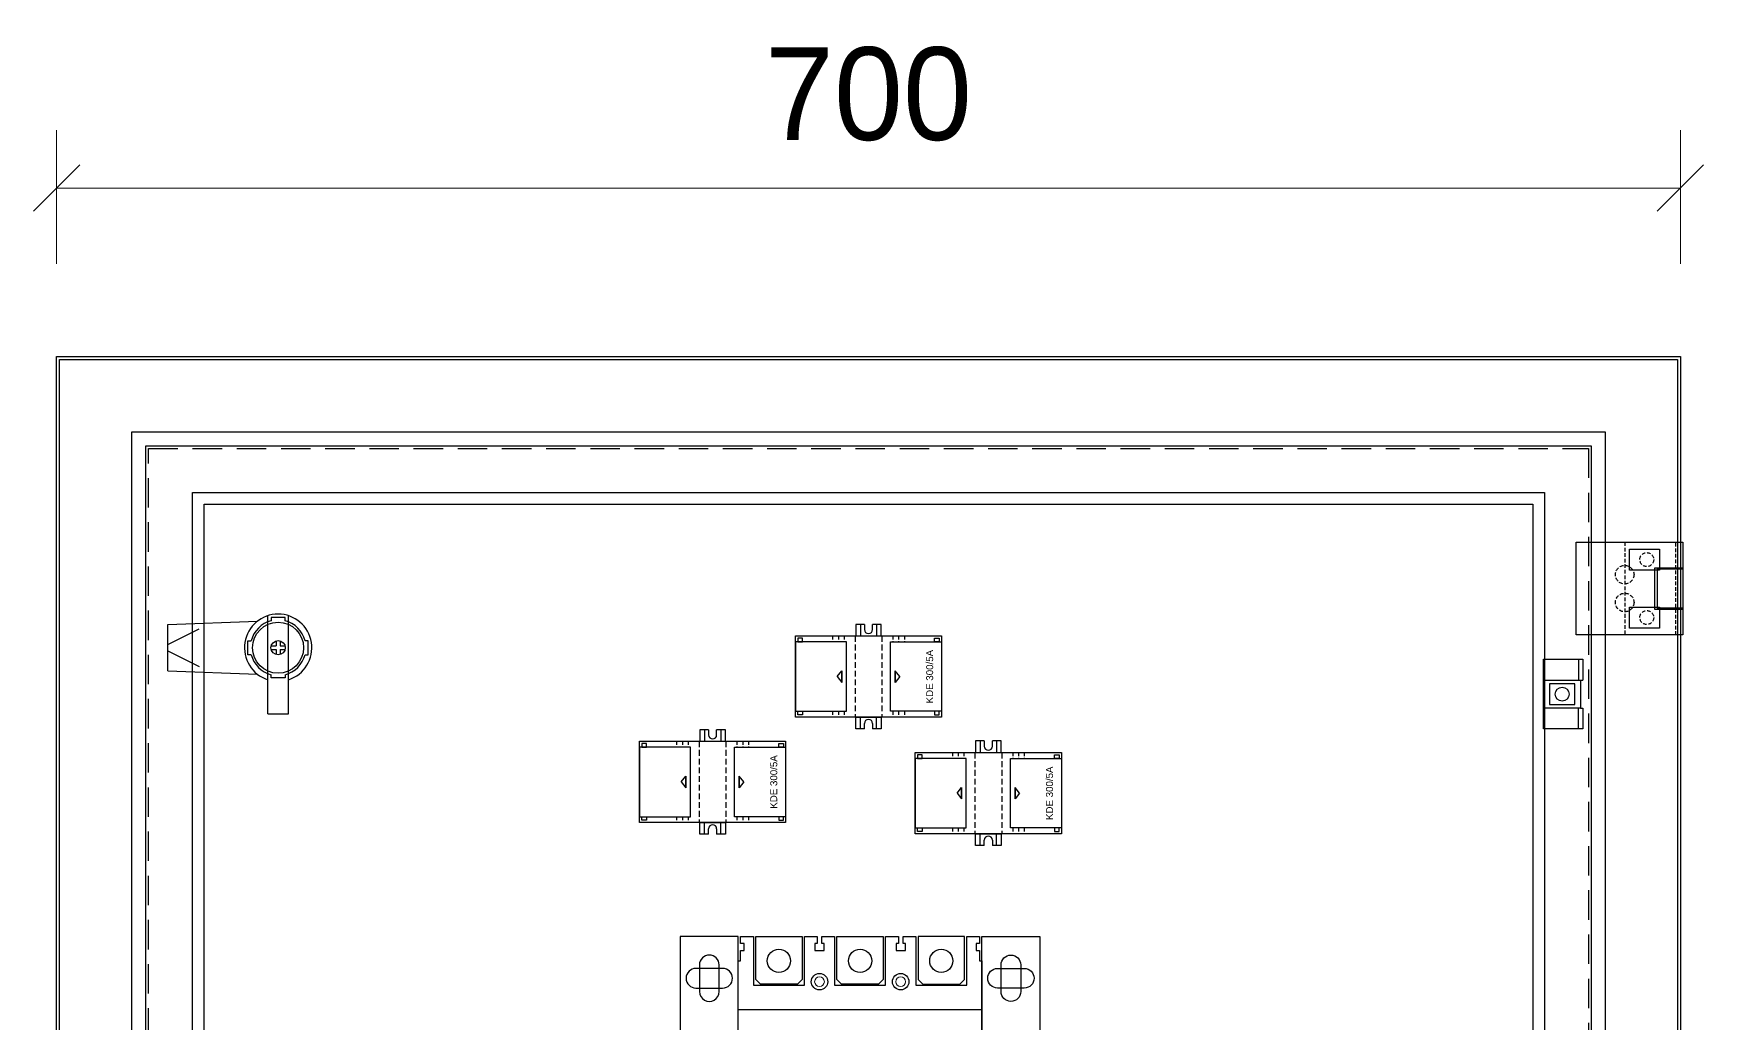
# Model space of a CAD drawing. Header units: millimetres. Extents: x 0 to 4277, y 0 to 3024.
# Drawn here: x 1644 to 2364, y 1940 to 2367 of the extents above; entities that cross this region are included whole.
import ezdxf
from ezdxf.enums import TextEntityAlignment as Align

# ---------------------------------------------------------------- set-up
doc = ezdxf.new("R2010")
doc.units = ezdxf.units.MM
for name, pattern in [('ASVLTYPE', [0.75, 0.5, -0.25]), ('HIDDEN2', [4.7625, 3.175, -1.5875]), ('HIDDENX2', [19.05, 12.7, -6.35])]:
    doc.linetypes.add(name, pattern=pattern)
for name, color, linetype in [('CNC', 7, 'Continuous'), ('DIM', 253, 'Continuous'), ('HEATER', 1, 'Continuous')]:
    doc.layers.add(name, color=color, linetype=linetype)
doc.layers.add('hw_Continuous', color=3, linetype='Continuous', lineweight=13)
doc.layers.add('hw_Text', color=7, linetype='Continuous', lineweight=13)
doc.styles.add('WD_IEC', font='isocp2.shx')
doc.dimstyles.new('Dim-40', dxfattribs={"dimtxt": 40, "dimasz": 20, "dimexe": 25, "dimexo": 40, "dimgap": 20, "dimtad": 1, "dimdec": 0, "dimtxsty": 'Standard', "dimblk": 'OBLIQUE', "dimcen": 15, "dimclrd": 5, "dimclre": 5, "dimclrt": 3, "dimazin": 3, "dimtfac": 1, "dimtdec": 0, "dimtmove": 0, "dimatfit": 3, "dimldrblk": 'ARCHTICK', "dimlwd": 9, "dimlwe": 9})

# ---------------------------------------------------------------- blocks, each defined once
blk = doc.blocks.new('HL044-1.3-C')
at = {"color": 1, "linetype": 'HIDDEN2', "ltscale": 0.5}
for p, q in [((-25, 40), (-25, 0)), ((-3, 0), (-3, 40))]:
    blk.add_line(p, q, dxfattribs=at)
at = {"color": 1}
for p, q in [((-12, 29), (0, 29)), ((-12, 11), (-12, 29)), ((-11, 28.5), (0, 28.5)), ((-11, 28.5), (-11, 11.5)), ((0, 11), (-12, 11)), ((0, 11.5), (-11, 11.5))]:
    blk.add_line(p, q, dxfattribs=at)
blk.add_lwpolyline([(-46, 40), (0, 40), (0, 0), (-46, 0)], close=True, dxfattribs=at)
at = {"color": 1, "linetype": 'HIDDEN2', "ltscale": 0.5}
for centre, radius in [((-25, 26), 4), ((-15.5, 32.5), 3), ((-25, 14), 4), ((-15.5, 7.5), 3)]:
    blk.add_circle(centre, radius, dxfattribs=at)
blk = doc.blocks.new('SDGFGHGHG')
at = {"layer": 'HEATER'}
for p, q in [((860892.94, 570780.52), (860931.57, 570781.99)), ((860892.94, 570760.52), (860892.94, 570780.52)), ((860935.94, 570742.02), (860935.94, 570784.31)), ((860944.94, 570742.02), (860944.94, 570784.31)), ((860892.94, 570771.9), (860906.33, 570778.66)), ((860939.54, 570773.47), (860939.54, 570771.28)), ((860941.34, 570773.47), (860941.34, 570771.28)), ((860892.94, 570769.15), (860906.33, 570762.38)), ((860937.46, 570771.28), (860939.54, 570771.28)), ((860937.46, 570769.77), (860939.54, 570769.77)), ((860939.54, 570769.77), (860939.54, 570767.58)), ((860941.34, 570771.28), (860943.43, 570771.28)), ((860941.34, 570769.77), (860941.34, 570767.58)), ((860941.34, 570769.77), (860943.43, 570769.77)), ((860892.94, 570760.52), (860931.57, 570759.05)), ((860935.94, 570742.02), (860944.94, 570742.02))]:
    blk.add_line(p, q, dxfattribs=at)
blk.add_circle((860940.44, 570770.52), 3.08, dxfattribs=at)
blk.add_arc((860940.44, 570770.52), 14.5, 288.08001, 251.91999, dxfattribs=at)
blk = doc.blocks.new('SĐFHGGH')
at = {"layer": 'HEATER'}
for points in [[(860943.44, 570717.03), (860943.44, 570718.41), (860937.44, 570718.41), (860937.44, 570717.03)], [(860928.83, 570702.41), (860927.44, 570702.41), (860927.44, 570708.41), (860928.83, 570708.41)], [(860952.06, 570702.41), (860953.44, 570702.41), (860953.44, 570708.41), (860952.06, 570708.41)], [(860943.44, 570693.79), (860943.44, 570692.41), (860937.44, 570692.41), (860937.44, 570693.79)]]:
    blk.add_lwpolyline(points, dxfattribs=at)
for start, end in [(104.47751, 165.52249), (14.47751, 75.52249), (194.47751, 255.52249), (284.47751, 345.52249)]:
    blk.add_arc((860940.44, 570705.41), 12, start, end, dxfattribs=at)
blk = doc.blocks.new('MS722')
for name, p in [('SDGFGHGHG', (-860940.44, -570770.52)), ('SĐFHGGH', (-860940.44, -570705.41))]:
    blk.add_blockref(name, p)
blk = doc.blocks.new('HL003-2-2')
at = {"color": 1}
for p, q in [((15, 21), (15, 12)), ((16, 12), (17, 12)), ((15, -9), (15, 0)), ((16, 0), (17, 0))]:
    blk.add_line(p, q, dxfattribs=at)
blk.add_lwpolyline([(17, 0), (17, -9), (0, -9), (0, 21), (17, 21), (17, 12)], dxfattribs=at)
blk.add_lwpolyline([(0, 12), (16, 12), (16, 0), (0, 0)], close=True, dxfattribs=at)
blk.add_circle((8, 6), 3, dxfattribs=at)
blk = doc.blocks.new('*D2')
at = {"color": 0, "linetype": 'ByBlock', "lineweight": -2}
for p, q in [((1663.65, 2309.88), (1643.65, 2289.88)), ((2343.65, 2289.88), (2363.65, 2309.88))]:
    blk.add_line(p, q, dxfattribs=at)
at = {"layer": 'Defpoints', "color": 0, "transparency": 16777216}
for p in [(2353.65, 2299.88), (1653.65, 2227.17), (2353.65, 2227.17)]:
    blk.add_point(p, dxfattribs=at)
at = {"layer": 'DIM', "color": 5, "lineweight": 9, "transparency": 16777216}
for p, q in [((1653.65, 2267.17), (1653.65, 2324.88)), ((2353.65, 2267.17), (2353.65, 2324.88)), ((1653.65, 2299.88), (2353.65, 2299.88))]:
    blk.add_line(p, q, dxfattribs=at)
at = {"layer": 'DIM', "color": 3, "transparency": 16777216, "insert": (2003.65, 2340.3), "char_height": 40, "attachment_point": 5}
blk.add_mtext('700', dxfattribs=at)
blk = doc.blocks.new('_ArchTick')
at = {"color": 0, "const_width": 0.15}
blk.add_lwpolyline([(-0.5, -0.5), (0.5, 0.5)], dxfattribs=at)
blk = doc.blocks.new('_Oblique')
at = {"color": 0, "linetype": 'ByBlock', "lineweight": -2}
blk.add_line((-0.5, -0.5), (0.5, 0.5), dxfattribs=at)
blk = doc.blocks.new('*U3185')
h = blk.add_hatch(color=254)
edge = h.paths.add_edge_path()
edge.add_spline(control_points=[(5.56, 1.78), (5.58, 1.82), (5.59, 1.87), (5.62, 1.95), (5.64, 2), (5.65, 2.04)], knot_values=[-0.183546, -0.183546, -0.183546, -0.183546, -0.091771, -0.091771, 0, 0, 0, 0], degree=3, periodic=0)
edge.add_line((5.65, 2.04), (5.27, 2.04))
edge.add_ellipse((6.4, 1.52), major_axis=(1.3, 1.25), ratio=0.66219, start_angle=111.4393, end_angle=124.8553)
edge.add_line((5.1, 1.78), (5.56, 1.78))
edge = h.paths.add_edge_path()
edge.add_spline(control_points=[(5.44, 1.27), (5.46, 1.32), (5.47, 1.36), (5.5, 1.45), (5.52, 1.49), (5.53, 1.53)], knot_values=[-0.183098, -0.183098, -0.183098, -0.183098, -0.091547, -0.091547, 0, 0, 0, 0], degree=3, periodic=0)
edge.add_line((5.53, 1.53), (4.99, 1.53))
edge.add_ellipse((6.4, 1.52), major_axis=(1.3, 1.25), ratio=0.66219, start_angle=135.6316, end_angle=145.5224)
edge.add_line((4.9, 1.27), (5.44, 1.27))
edge = h.paths.add_edge_path()
edge.add_spline(control_points=[(6.75, 1.18), (6.78, 1.32), (6.82, 1.45), (6.89, 1.72), (6.92, 1.85), (6.96, 1.98)], knot_values=[-0.551644, -0.551644, -0.551644, -0.551644, -0.275816, -0.275816, 0, 0, 0, 0], degree=3, periodic=0)
edge.add_spline(control_points=[(6.96, 1.98), (6.96, 1.99), (6.96, 1.99), (6.97, 2.01), (6.97, 2.01), (6.97, 2.01)], knot_values=[-0.018517, -0.018517, -0.018517, -0.018517, -0.010545, -0.010545, 0, 0, 0, 0], degree=3, periodic=0)
edge.add_spline(control_points=[(6.97, 2.01), (6.98, 2.02), (6.98, 2.03), (7, 2.03), (7.01, 2.04), (7.03, 2.04), (7.04, 2.04), (7.05, 2.04)], knot_values=[-0.027221, -0.027221, -0.027221, -0.027221, -0.014514, -0.014514, -0.00734, -0.00734, 0, 0, 0, 0], degree=3, periodic=0)
edge.add_line((7.05, 2.04), (7.44, 2.04))
edge.add_spline(control_points=[(7.44, 2.04), (7.45, 2.1), (7.46, 2.17), (7.49, 2.29), (7.5, 2.36), (7.52, 2.42)], knot_values=[-0.257765, -0.257765, -0.257765, -0.257765, -0.128882, -0.128882, 0, 0, 0, 0], degree=3, periodic=0)
edge.add_line((7.52, 2.42), (6.88, 2.42))
edge.add_spline(control_points=[(6.88, 2.42), (6.76, 2.42), (6.65, 2.4), (6.42, 2.3), (6.33, 2.24), (6.21, 2.11), (6.17, 2.06), (6.13, 1.97), (6.11, 1.94), (6.09, 1.88), (6.09, 1.86), (6.08, 1.83)], knot_values=[-0.86466, -0.86466, -0.86466, -0.86466, -0.632414, -0.632414, -0.431586, -0.431586, -0.283006, -0.283006, -0.174285, -0.174285, 0, 0, 0, 0], degree=3, periodic=0)
edge.add_spline(control_points=[(6.08, 1.83), (6.05, 1.71), (6.02, 1.59), (5.97, 1.36), (5.94, 1.24), (5.91, 1.13)], knot_values=[-0.479158, -0.479158, -0.479158, -0.479158, -0.239583, -0.239583, 0, 0, 0, 0], degree=3, periodic=0)
edge.add_spline(control_points=[(5.91, 1.13), (5.91, 1.12), (5.91, 1.11), (5.9, 1.09), (5.89, 1.08), (5.89, 1.08)], knot_values=[-0.028568, -0.028568, -0.028568, -0.028568, -0.012798, -0.012798, 0, 0, 0, 0], degree=3, periodic=0)
edge.add_spline(control_points=[(5.89, 1.08), (5.88, 1.07), (5.87, 1.05), (5.83, 1.04), (5.83, 1.04), (5.8, 1.03), (5.79, 1.03), (5.79, 1.03)], knot_values=[-0.058564, -0.058564, -0.058564, -0.058564, -0.027343, -0.027343, -0.015539, -0.015539, 0, 0, 0, 0], degree=3, periodic=0)
edge.add_line((5.79, 1.03), (5.39, 1.03))
edge.add_spline(control_points=[(5.39, 1.03), (5.37, 0.96), (5.35, 0.89), (5.31, 0.76), (5.3, 0.69), (5.28, 0.62)], knot_values=[-0.283689, -0.283689, -0.283689, -0.283689, -0.141847, -0.141847, 0, 0, 0, 0], degree=3, periodic=0)
edge.add_line((5.28, 0.62), (5.9, 0.62))
edge.add_spline(control_points=[(5.9, 0.62), (6.07, 0.62), (6.2, 0.65), (6.42, 0.75), (6.52, 0.82), (6.63, 0.94), (6.67, 0.98), (6.73, 1.09), (6.74, 1.14), (6.75, 1.18)], knot_values=[-1.143628, -1.143628, -1.143628, -1.143628, -0.811486, -0.811486, -0.496541, -0.496541, -0.30491, -0.30491, 0, 0, 0, 0], degree=3, periodic=0)
edge = h.paths.add_edge_path()
edge.add_ellipse((6.4, 1.52), major_axis=(1.3, 1.25), ratio=0.66219, start_angle=317.6531, end_angle=327.2838)
edge.add_line((7.91, 1.81), (7.26, 1.81))
edge.add_spline(control_points=[(7.26, 1.81), (7.25, 1.77), (7.24, 1.72), (7.22, 1.64), (7.2, 1.59), (7.19, 1.55)], knot_values=[-0.178881, -0.178881, -0.178881, -0.178881, -0.089455, -0.089455, 0, 0, 0, 0], degree=3, periodic=0)
edge.add_line((7.19, 1.55), (7.83, 1.55))
edge = h.paths.add_edge_path()
edge.add_spline(control_points=[(7.13, 1.3), (7.12, 1.26), (7.11, 1.22), (7.08, 1.13), (7.07, 1.09), (7.06, 1.04)], knot_values=[-0.179952, -0.179952, -0.179952, -0.179952, -0.089977, -0.089977, 0, 0, 0, 0], degree=3, periodic=0)
edge.add_line((7.06, 1.04), (7.56, 1.04))
edge.add_ellipse((6.4, 1.52), major_axis=(1.3, 1.25), ratio=0.66219, start_angle=294.2092, end_angle=307.1613)
edge.add_line((7.72, 1.3), (7.13, 1.3))
at = {"color": 102}
blk.add_ellipse((6.4, 1.52), major_axis=(1.3, 1.25), ratio=0.66219, dxfattribs=at)
blk = doc.blocks.new('*U3186')
for color, points in [(8, [(47, -2.5), (47, -7.5), (58, -7.5), (58, -2.5)]), (20, [(99.5, -21.25), (99.5, -17.75), (93.5, -17.75), (93.5, -21.25)])]:
    blk.add_hatch(color=color).paths.add_polyline_path(points)
at = {"flags": 128}
blk.add_lwpolyline([(105, 72), (105, -72), (104, -72), (104, -76.5), (102.5, -76.5), (102.5, -79.5), (104, -79.5), (104, -82.5), (98.5, -82.5), (98.5, -61.5), (76.5, -61.5), (76.5, -82.5), (71, -82.5), (71, -79.5), (72, -79.5), (72, -76.5), (68, -76.5), (68, -79.5), (69, -79.5), (69, -82.5), (63.5, -82.5), (63.5, -61.5), (41.5, -61.5), (41.5, -82.5), (36, -82.5), (36, -79.5), (37, -79.5), (37, -76.5), (33, -76.5), (33, -79.5), (34, -79.5), (34, -82.5), (28.5, -82.5), (28.5, -61.5), (6.5, -61.5), (6.5, -82.5), (1, -82.5), (1, -79.5), (2.5, -79.5), (2.5, -76.5), (1, -76.5), (1, -72), (0, -72), (0, 72), (1, 72), (1, 76.5), (2.5, 76.5), (2.5, 79.5), (1, 79.5), (1, 82.5), (6.5, 82.5), (6.5, 61.5), (28.5, 61.5), (28.5, 82.5), (34, 82.5), (34, 79.5), (33, 79.5), (33, 76.5), (37, 76.5), (37, 79.5), (36, 79.5), (36, 82.5), (41.5, 82.5), (41.5, 61.5), (63.5, 61.5), (63.5, 82.5), (69, 82.5), (69, 79.5), (68, 79.5), (68, 76.5), (72, 76.5), (72, 79.5), (71, 79.5), (71, 82.5), (76.5, 82.5), (76.5, 61.5), (98.5, 61.5), (98.5, 82.5), (104, 82.5), (104, 79.5), (102.5, 79.5), (102.5, 76.5), (104, 76.5), (104, 72)], close=True, dxfattribs=at)
at = {"color": 1, "flags": 128}
for points in [[(27.5, 82.5), (27.5, 64), (25.5, 62), (9.5, 62), (7.5, 64), (7.5, 82.5)], [(62.5, 82.5), (62.5, 64), (60.5, 62), (44.5, 62), (42.5, 64), (42.5, 82.5)], [(77.5, 82.5), (77.5, 64), (79.5, 62), (95.5, 62), (97.5, 64), (97.5, 82.5)], [(27.5, -82.5), (27.5, -64), (25.5, -62), (9.5, -62), (7.5, -64), (7.5, -82.5)], [(62.5, -82.5), (62.5, -64), (60.5, -62), (44.5, -62), (42.5, -64), (42.5, -82.5)], [(77.5, -82.5), (77.5, -64), (79.5, -62), (95.5, -62), (97.5, -64), (97.5, -82.5)]]:
    blk.add_lwpolyline(points, close=True, dxfattribs=at)
for points in [[(0, 51), (105, 51), (105, -51), (0, -51)], [(0, -25), (105, -25), (105, 25), (0, 25)], [(41.5, -25), (63.5, -25), (63.5, 25), (41.5, 25)], [(41.5, 22.5), (63.5, 22.5), (63.5, 13), (41.5, 13)], [(2.5, -22.5), (41.5, -22.5), (41.5, 9.5), (2.5, 9.5)], [(47, -20.5), (58, -20.5), (58, 10.5), (47, 10.5)], [(102.5, -22.5), (63.5, -22.5), (63.5, 9.5), (102.5, 9.5)], [(47, -7.5), (58, -7.5), (58, -2.5), (47, -2.5)], [(93.5, -21.25), (99.5, -21.25), (99.5, -17.75), (93.5, -17.75)]]:
    blk.add_lwpolyline(points, close=True)
blk.add_lwpolyline([(5, -25), (100, -25, 0.414214), (102.5, -22.5), (102.5, 22.5, 0.414214), (100, 25), (5, 25, 0.414214), (2.5, 22.5), (2.5, -22.5, 0.414214)], format="xyb", close=True)
at = {"color": 4, "flags": 128}
blk.add_lwpolyline([(60.75, -7), (59.02, -4), (62.48, -4)], close=True, dxfattribs=at)
at = {"color": 1}
for centre in [(17.5, 72), (52.5, 72), (87.5, 72), (17.5, -72), (52.5, -72), (87.5, -72)]:
    blk.add_circle(centre, 5, dxfattribs=at)
for centre in [(35, 63), (70, 63), (35, -63), (70, -63)]:
    blk.add_circle(centre, 3.55)
at = {"layer": 'hw_Continuous'}
for centre in [(35, 63), (70, 63), (35, -63), (70, -63)]:
    blk.add_circle(centre, 2.1, dxfattribs=at)
at = {"xscale": 1.5, "yscale": 1.5, "zscale": 1.5}
blk.add_blockref('*U3185', (7, 12.75), dxfattribs=at)
at = {"layer": 'Defpoints', "color": 8, "style": 'WD_IEC', "width": 0.9}
blk.add_text('MCCB: EZC250 (F,H,N)', height=1, dxfattribs=at).set_placement((22, -6.5), align=Align.MIDDLE_CENTER)
at = {"layer": 'hw_Text', "color": 3, "style": 'WD_IEC'}
blk.add_text('I', height=4, dxfattribs=at).set_placement((60.75, 5), align=Align.MIDDLE_CENTER)
at = {"layer": 'hw_Text', "color": 1, "style": 'WD_IEC'}
blk.add_text('O', height=4, dxfattribs=at).set_placement((60.75, -15), align=Align.MIDDLE_CENTER)
at = {"layer": 'hw_Text', "style": 'WD_IEC', "width": 0.5, "flags": 12}
blk.add_attdef('Type', text='', height=4, dxfattribs=at).set_placement((87.5, 20.25), align=Align.MIDDLE_CENTER)
at = {"layer": 'hw_Text', "color": 1, "style": 'WD_IEC', "width": 0.5, "flags": 12}
blk.add_attdef('Rate', text='', height=4, dxfattribs=at).set_placement((87.5, 15.25), align=Align.MIDDLE_CENTER)
blk = doc.blocks.new('KDE 300A-2')
at = {"color": 85, "linetype": 'ASVLTYPE', "ltscale": 3}
for p, q in [((82381.85, 42004.92), (82381.85, 42002.42)), ((82384.35, 42004.92), (82384.35, 42002.42)), ((82386.85, 42004.92), (82386.85, 42002.42)), ((82407.85, 42004.92), (82407.85, 42002.42)), ((82410.35, 42004.92), (82410.35, 42002.42)), ((82412.85, 42004.92), (82412.85, 42002.42)), ((82381.85, 41972.42), (82381.85, 41969.92)), ((82384.35, 41972.42), (82384.35, 41969.92)), ((82386.85, 41972.42), (82386.85, 41969.92)), ((82407.85, 41972.42), (82407.85, 41969.92)), ((82410.35, 41972.42), (82410.35, 41969.92)), ((82412.85, 41972.42), (82412.85, 41969.92))]:
    blk.add_line(p, q, dxfattribs=at)
at = {"color": 85, "linetype": 'ASVLTYPE', "ltscale": 5}
for p, q in [((82391.6, 42004.92), (82391.6, 41969.92)), ((82403.1, 42004.92), (82403.1, 41969.92))]:
    blk.add_line(p, q, dxfattribs=at)
at = {"color": 85}
for p, q in [((82393.85, 42009.92), (82393.85, 42004.92)), ((82395.6, 42009.92), (82395.6, 42007.67)), ((82399.1, 42007.67), (82399.1, 42009.92)), ((82400.85, 42009.92), (82400.85, 42004.92)), ((82383.85, 41987.42), (82385.85, 41989.92)), ((82383.85, 41987.42), (82385.85, 41984.92)), ((82385.85, 41989.92), (82385.85, 41984.92)), ((82385.85, 41984.92), (82385.85, 41989.92)), ((82408.85, 41989.92), (82408.85, 41984.92)), ((82408.85, 41984.92), (82408.85, 41989.92)), ((82410.85, 41987.42), (82408.85, 41989.92)), ((82410.85, 41987.42), (82408.85, 41984.92)), ((82393.85, 41964.92), (82393.85, 41969.92)), ((82400.85, 41964.92), (82400.85, 41969.92)), ((82395.6, 41964.92), (82395.6, 41967.17)), ((82399.1, 41967.17), (82399.1, 41964.92))]:
    blk.add_line(p, q, dxfattribs=at)
for points in [[(82365.85, 42004.92), (82428.85, 42004.92), (82428.85, 41969.92), (82365.85, 41969.92)], [(82387.85, 42002.42), (82365.85, 42002.42), (82365.85, 41972.42), (82387.85, 41972.42)], [(82368.85, 42003.92), (82366.85, 42003.92), (82366.85, 42002.42), (82368.85, 42002.42)], [(82406.85, 42002.42), (82428.85, 42002.42), (82428.85, 41972.42), (82406.85, 41972.42)], [(82425.85, 42003.92), (82427.85, 42003.92), (82427.85, 42002.42), (82425.85, 42002.42)], [(82368.85, 41970.92), (82366.85, 41970.92), (82366.85, 41972.42), (82368.85, 41972.42)], [(82425.85, 41970.92), (82427.85, 41970.92), (82427.85, 41972.42), (82425.85, 41972.42)]]:
    blk.add_lwpolyline(points, close=True, dxfattribs=at)
for points in [[(82395.6, 42009.92), (82391.85, 42009.92), (82391.85, 42004.92), (82402.85, 42004.92), (82402.85, 42009.92), (82399.1, 42009.92)], [(82395.6, 41964.92), (82391.85, 41964.92), (82391.85, 41969.92), (82402.85, 41969.92), (82402.85, 41964.92), (82399.1, 41964.92)]]:
    blk.add_lwpolyline(points, dxfattribs=at)
for centre, start, end in [((82397.35, 42007.67), 180, 0), ((82397.35, 41967.17), 0, 180)]:
    blk.add_arc(centre, 1.75, start, end, dxfattribs=at)
at = {"color": 85, "insert": (82423.74, 41987.38), "char_height": 3, "attachment_point": 5, "rotation": 90}
blk.add_mtext('{\\fArial|b0|i0|c0|p34;KDE 300/5A}', dxfattribs=at)
blk = doc.blocks.new('ovan8.5x20')
at = {"layer": 'CNC', "color": 2, "lineweight": -3}
for p, q in [((5.75, 4.25), (-5.75, 4.25)), ((-5.75, -4.25), (5.75, -4.25))]:
    blk.add_line(p, q, dxfattribs=at)
for centre, start, end in [((-5.75, 0), 90, 270), ((5.75, 0), 270, 90)]:
    blk.add_arc(centre, 4.25, start, end, dxfattribs=at)

msp = doc.modelspace()

# ---------------------------------------------------------------- linework, layer by layer
for points in [[(1653.65, 2227.17), (2353.65, 2227.17), (2353.65, 1227.17), (1653.65, 1227.17)], [(1654.85, 2225.97), (2352.45, 2225.97), (2352.45, 1228.37), (1654.85, 1228.37)], [(1686.05, 2194.77), (2321.25, 2194.77), (2321.25, 1259.57), (1686.05, 1259.57)], [(2331.65, 2144.17), (2344.65, 2144.17), (2344.65, 2135.17), (2331.65, 2135.17)], [(2331.65, 2119.17), (2344.65, 2119.17), (2344.65, 2110.17), (2331.65, 2110.17)], [(2308.15, 2086.17), (2297.15, 2086.17), (2297.15, 2077.17), (2308.15, 2077.17)]]:
    msp.add_lwpolyline(points, close=True)
at = {"color": 6}
msp.add_lwpolyline([(1692.05, 2188.77), (2315.25, 2188.77), (2315.25, 1265.57), (1692.05, 1265.57)], close=True, dxfattribs=at)
at = {"color": 6, "linetype": 'HIDDENX2'}
msp.add_lwpolyline([(1693.25, 2187.57), (2314.05, 2187.57), (2314.05, 1266.77), (1693.25, 1266.77)], close=True, dxfattribs=at)
at = {"color": 3}
msp.add_lwpolyline([(1712.25, 2168.57), (2295.05, 2168.57), (2295.05, 1285.77), (1712.25, 1285.77)], close=True, dxfattribs=at)
at = {"color": 1}
msp.add_lwpolyline([(1717.25, 2163.57), (2290.05, 2163.57), (2290.05, 1290.77), (1717.25, 1290.77)], close=True, dxfattribs=at)
at = {"color": 8}
for points in [[(1947.53, 1977.17), (1922.53, 1977.17), (1922.53, 1812.17), (1947.53, 1812.17)], [(2052.53, 1977.17), (2077.53, 1977.17), (2077.53, 1812.17), (2052.53, 1812.17)]]:
    msp.add_lwpolyline(points, close=True, dxfattribs=at)
msp.add_circle((1749.15, 2101.67), 11)

# ---------------------------------------------------------------- block references
for name, p in [('HL044-1.3-C', (2354.65, 2107.17)), ('MS722', (1749.15, 2101.67)), ('HL003-2-2', (2294.65, 2075.67))]:
    msp.add_blockref(name, p)
at = {"color": 2}
for p in [(-80393.7, -39898.17), (-80460.91, -39943.59), (-80342.04, -39948.46)]:
    msp.add_blockref('KDE 300A-2', p, dxfattribs=at)
msp.add_blockref('*U3186', (1947.53, 1894.67)).add_auto_attribs({'Type': 'EZC250', 'Rate': '250A'})
at = {"layer": 'CNC', "lineweight": -3, "rotation": 270}
msp.add_blockref('ovan8.5x20', (1935.03, 1959.17), dxfattribs=at)
at = {"layer": 'CNC', "lineweight": -3, "xscale": -1, "rotation": 90}
msp.add_blockref('ovan8.5x20', (2065.03, 1959.17), dxfattribs=at)
at = {"layer": 'CNC', "lineweight": -3}
msp.add_blockref('ovan8.5x20', (1935.03, 1959.17), dxfattribs=at)
at = {"layer": 'CNC', "lineweight": -3, "xscale": -1}
msp.add_blockref('ovan8.5x20', (2065.03, 1959.17), dxfattribs=at)

# ---------------------------------------------------------------- dimensions: what is measured, and where the dimension line sits
at = {"layer": 'DIM', "color": 2}
dim = msp.add_linear_dim(base=(2353.65, 2299.88), p1=(1653.65, 2227.17), p2=(2353.65, 2227.17), dimstyle='Dim-40', dxfattribs=at)
dim.commit()
dim.dimension.update_dxf_attribs({"geometry": '*D2', "text_midpoint": (2003.65, 2340.3)})

doc.saveas('drawing.dxf')
